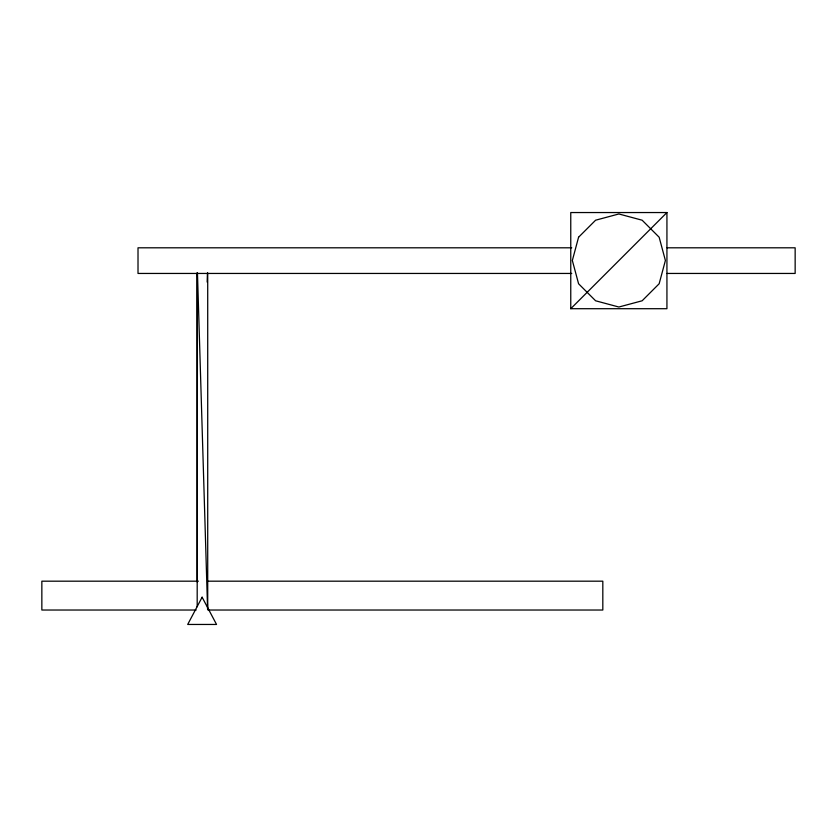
<?xml version="1.0" encoding="UTF-8"?>
<svg xmlns="http://www.w3.org/2000/svg" width="837" height="837" viewBox="0 0 837 837"><rect width="100%" height="100%" fill="white"/><g stroke="black" fill="none" stroke-linecap="round" stroke-linejoin="round"><path stroke-width="1.26" d="M197.187 581.945L197.187 272.956L197.187 606.72M207.168 282.09L207.44 272.956M570.761 308.707L666.932 212.546L570.761 212.546L570.761 308.707L666.932 308.707L666.932 212.546M571.755 247.804L138.011 247.804L138.011 273.448L571.755 273.448M667.12 247.804L795.15 247.804L795.15 273.448L667.12 273.448M198.411 581.181L41.85 581.181L41.85 610.027L196.151 610.027M207.534 581.181L602.818 581.181L602.818 610.027L207.921 610.027M197.469 272.956L207.597 609.326M207.712 272.956L207.712 609.326M578.576 237.227L572.341 260.495L578.576 283.753L595.609 300.786L618.867 307.022L642.136 300.786L659.158 283.753L665.394 260.495L659.158 237.227L642.136 220.204L618.867 213.969L595.609 220.204L578.576 237.227M202.115 597.21L187.697 624.454L216.542 624.454L202.115 597.21"/></g></svg>
